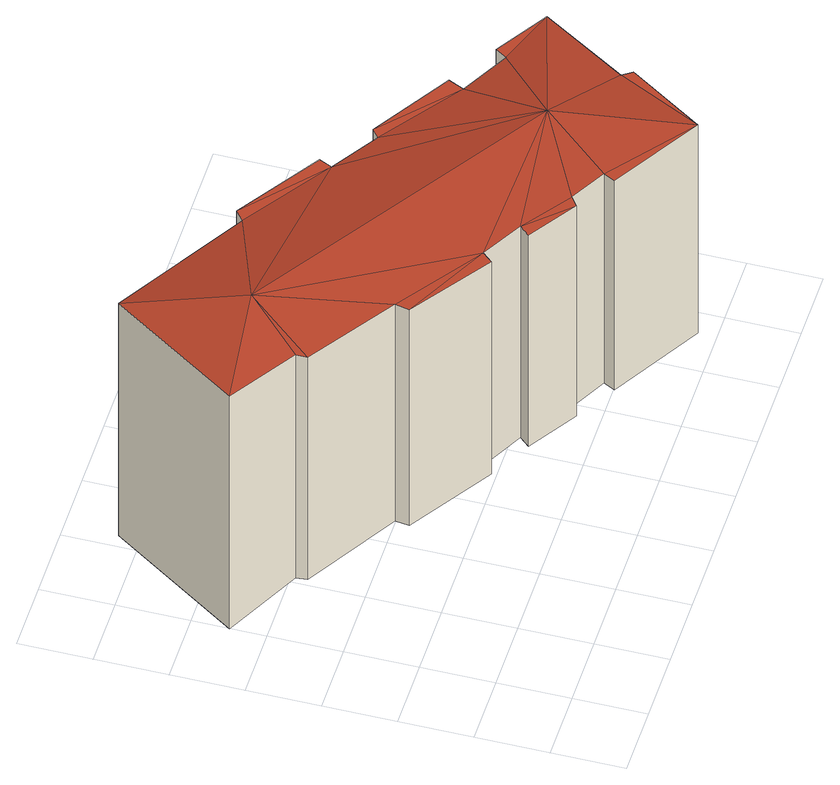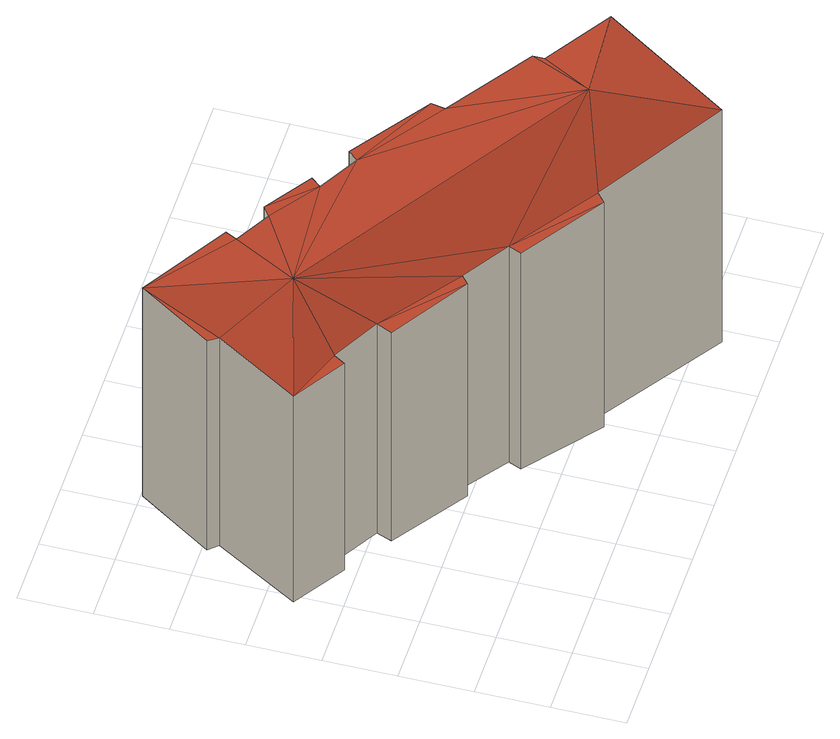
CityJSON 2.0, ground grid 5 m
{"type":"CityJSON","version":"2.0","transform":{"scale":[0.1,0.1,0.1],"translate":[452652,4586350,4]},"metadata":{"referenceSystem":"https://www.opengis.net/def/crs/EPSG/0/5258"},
"CityObjects":{
"building1":{"type":"Building","geometry":[{"type":"MultiSurface","lod":"3","boundaries":[[[0,1,2,3]],[[3,2,4,5]],[[5,4,6,7]],[[7,6,8,9]],[[9,8,10,11]],[[11,10,12,13]],[[13,12,14,15]],[[15,14,16,17]],[[17,16,18,19]],[[19,18,20,21]],[[21,20,22,23]],[[23,22,24,25]],[[25,24,26,27]],[[27,26,28,29]],[[29,28,30,31]],[[31,30,32,33]],[[33,32,34,35]],[[35,34,36,37]],[[37,36,38,39]],[[39,38,40,41]],[[41,40,42,43]],[[43,42,44,45]],[[45,44,46,47]],[[47,46,48,49]],[[49,48,50,51]],[[51,50,52,53]],[[53,52,54,55]],[[55,54,1,0]],[[1,52,56]],[[4,56,6]],[[4,2,1]],[[1,54,52]],[[6,56,12]],[[52,50,56]],[[8,6,12]],[[56,14,12]],[[12,10,8]],[[56,38,36]],[[4,1,56]],[[14,56,57]],[[18,16,14]],[[56,50,46]],[[20,14,57]],[[20,18,14]],[[48,46,50]],[[42,40,44]],[[44,56,46]],[[24,57,26]],[[22,20,57]],[[30,57,36]],[[38,56,44]],[[40,38,44]],[[36,34,32]],[[57,28,26]],[[57,24,22]],[[36,57,56]],[[32,30,36]],[[28,57,30]],[[5,53,0]],[[5,7,45]],[[5,0,3]],[[0,53,55]],[[7,13,45]],[[45,53,5]],[[9,13,7]],[[13,15,39]],[[13,9,11]],[[37,15,21]],[[19,15,17]],[[53,45,47]],[[47,51,53]],[[31,21,25]],[[21,15,19]],[[49,51,47]],[[45,13,39]],[[25,27,29]],[[25,21,23]],[[37,39,15]],[[45,41,43]],[[41,45,39]],[[37,33,35]],[[31,37,21]],[[33,37,31]],[[29,31,25]]],"semantics":{"surfaces":[{"type":"WallSurface","name":"Wall 0"},{"type":"WallSurface","name":"Wall 1"},{"type":"WallSurface","name":"Wall 2"},{"type":"WallSurface","name":"Wall 3"},{"type":"WallSurface","name":"Wall 4"},{"type":"WallSurface","name":"Wall 5"},{"type":"WallSurface","name":"Wall 6"},{"type":"WallSurface","name":"Wall 7"},{"type":"WallSurface","name":"Wall 8"},{"type":"WallSurface","name":"Wall 9"},{"type":"WallSurface","name":"Wall 10"},{"type":"WallSurface","name":"Wall 11"},{"type":"WallSurface","name":"Wall 12"},{"type":"WallSurface","name":"Wall 13"},{"type":"WallSurface","name":"Wall 14"},{"type":"WallSurface","name":"Wall 15"},{"type":"WallSurface","name":"Wall 16"},{"type":"WallSurface","name":"Wall 17"},{"type":"WallSurface","name":"Wall 18"},{"type":"WallSurface","name":"Wall 19"},{"type":"WallSurface","name":"Wall 20"},{"type":"WallSurface","name":"Wall 21"},{"type":"WallSurface","name":"Wall 22"},{"type":"WallSurface","name":"Wall 23"},{"type":"WallSurface","name":"Wall 24"},{"type":"WallSurface","name":"Wall 25"},{"type":"WallSurface","name":"Wall 26"},{"type":"WallSurface","name":"Wall 27"},{"type":"RoofSurface","name":"Roof"},{"type":"FloorSurface","name":"Floor"}],"values":[0,1,2,3,4,5,6,7,8,9,10,11,12,13,14,15,16,17,18,19,20,21,22,23,24,25,26,27,28,28,28,28,28,28,28,28,28,28,28,28,28,28,28,28,28,28,28,28,28,28,28,28,28,28,28,28,28,28,29,29,29,29,29,29,29,29,29,29,29,29,29,29,29,29,29,29,29,29,29,29,29,29,29,29]}}]}
},
"vertices":[
[312,7,29],[312,7,216],[250,44,216],[250,44,28],[254,52,216],[254,52,28],[229,66,216],[229,66,27],[222,61,216],[222,61,27],[189,83,216],[189,83,26],[195,90,216],[195,90,26],[166,106,216],[166,106,25],[160,99,216],[160,99,25],[105,137,216],[105,137,22],[107,147,216],[107,147,21],[47,187,216],[47,187,16],[47,195,216],[47,195,15],[0,225,216],[0,225,7],[60,315,216],[60,315,7],[152,260,216],[152,260,14],[159,266,216],[159,266,14],[217,228,216],[217,228,22],[213,219,216],[213,219,22],[246,198,216],[246,198,25],[252,203,216],[252,203,25],[307,169,216],[307,169,29],[302,158,216],[302,158,28],[336,140,216],[336,140,30],[341,148,216],[341,148,30],[378,125,216],[378,125,31],[341,66,216],[341,66,29],[346,59,216],[346,59,28],[288,99,227],[78,233,229]
]}
